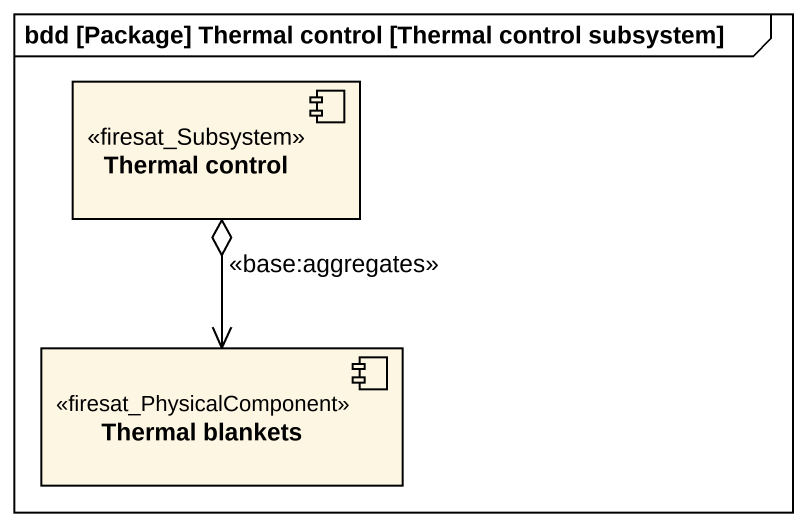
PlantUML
@startuml
mainframe bdd [Package] Thermal control [Thermal control subsystem]
component "Thermal control" as Thermal_control <<firesat_Subsystem>>
component "Thermal blankets" as Thermal_blankets <<firesat_PhysicalComponent>>
Thermal_control o--> Thermal_blankets : <<base:aggregates>>
@enduml
